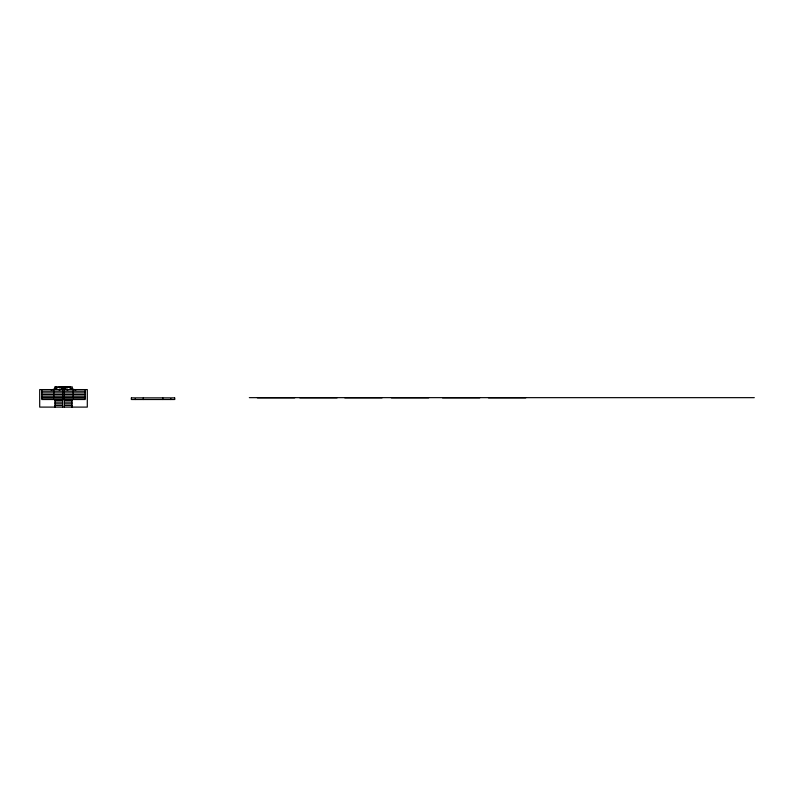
<?xml version="1.0" encoding="UTF-8"?>
<svg xmlns="http://www.w3.org/2000/svg" width="794" height="794" viewBox="0 0 794 794"><rect width="100%" height="100%" fill="white"/><g stroke="black" fill="none" stroke-linecap="round" stroke-linejoin="round"><path stroke-width="1.19" d="M66.746 387.135L68.463 386.896A4.198 0.536 -4.6 0 0 70.597 387.224M67.143 388.197A3.722 3.722 0 0 0 66.914 387.472L59.997 387.006L67.123 386.926M63.808 388.881L60.443 387.412M66.587 387.105L63.351 386.906L66.914 386.926L63.758 386.926L64.354 386.946M51.213 390.152L59.669 386.896A4.198 0.536 -4.6 0 0 61.793 387.224M59.173 390.112L63.5 388.375L67.827 390.112M63.192 388.881L66.686 387.502M70.13 389.249L72.294 388.375L72.294 386.906L68.909 386.926M64.632 386.966L66.865 386.936L65.932 386.966M62.14 386.966L59.897 386.936L63.689 386.916L60.076 386.936L63.083 386.936L62.081 386.966M64.086 386.936L62.547 386.956L63.58 386.916M63.143 386.926L62.964 386.936M57.674 386.956L57.585 386.956M57.059 386.976L56.702 386.976M42.052 389.586L84.948 389.586M42.052 391.234L84.898 391.234M42.052 392.891L84.898 392.891M42.052 394.549L84.898 394.549M42.052 396.206L84.898 396.206M42.052 397.655L84.898 397.655M249.336 397.655L754.3 397.655M42.052 397.863L84.898 397.863M131.596 397.863L174.501 397.863M257.425 397.863L294.673 397.863M299.824 397.863L337.073 397.863M344.794 397.863L382.043 397.863M391.412 397.863L428.661 397.863M442.516 397.863L479.765 397.863M488.489 397.863L525.737 397.863M134.474 399.313L135.566 399.313M170.521 399.313L171.613 399.313M131.596 399.511L174.501 399.511M55.014 400.484L62.587 400.484M64.413 400.484L71.986 400.484M55.014 402.141L62.587 402.141M64.413 402.141L71.986 402.141M55.014 403.799L62.587 403.799M64.413 403.799L71.986 403.799M55.014 405.456L62.587 405.456M64.413 405.456L71.986 405.456M60.999 386.966L59.927 386.956L60.731 386.956M55.818 386.956L56.533 386.976L55.451 386.946M63.55 386.906L63.5 388.375M54.707 386.906L54.707 388.375L56.87 389.249M67.331 386.896L75.787 390.152M58.538 386.896L60.314 387.502M174.779 397.863L174.779 399.511M170.641 398.995L170.641 399.511M162.78 397.863L162.78 399.511M143.307 397.863L143.307 399.511M135.456 398.995L135.456 399.511M131.318 397.863L131.318 399.511M73.237 389.586L73.237 397.863M71.986 399.511L71.986 407.104M64.413 389.586L64.413 407.104M62.587 389.586L62.587 407.104M55.014 399.511L55.014 407.104M53.764 389.586L53.764 397.863M59.858 388.197A3.722 3.722 0 0 1 60.086 387.472M61.624 387.224A4.198 0.536 -4.6 0 1 59.54 386.976M67.46 386.976A4.198 0.536 4.6 0 1 65.366 387.224M67.291 386.976A4.198 0.536 4.6 0 1 65.197 387.224M41.774 389.586L39.7 389.586L39.7 407.104L87.3 407.104L87.3 389.586L85.226 389.586L85.226 399.511L41.774 399.511L41.774 389.586"/></g></svg>
